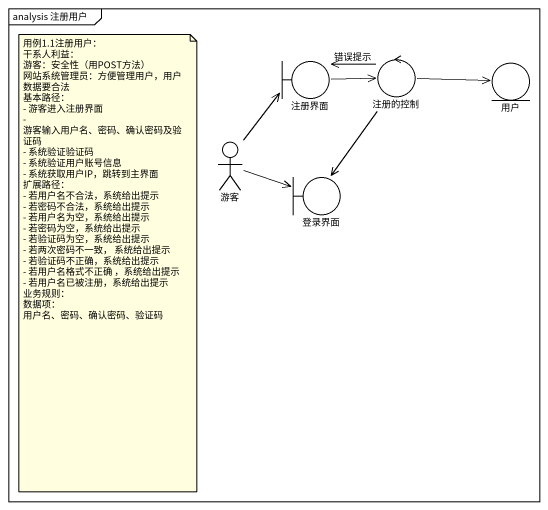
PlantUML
@startuml
mainframe analysis 注册用户
boundary 注册界面
control 注册的控制
entity 用户
actor 游客
boundary 登录界面
注册界面 -right-> 注册的控制
注册的控制 -left-> 注册界面 : 错误提示
注册的控制 -right-> 用户
注册的控制 --> 登录界面
游客 -up-> 注册界面
游客 -right-> 登录界面
note as N1
  用例1.1注册用户：
  干系人利益：
  游客：安全性（用POST方法）
  网站系统管理员：方便管理用户，用户数据要合法
  基本路径：
  - 游客进入注册界面
  - 游客输入用户名、密码、确认密码及验证码
  - 系统验证验证码
  - 系统验证用户账号信息
  - 系统获取用户IP，跳转到主界面
  扩展路径：
  - 若用户名不合法，系统给出提示
  - 若密码不合法，系统给出提示
  - 若用户名为空，系统给出提示
  - 若密码为空，系统给出提示
  - 若验证码为空，系统给出提示
  - 若两次密码不一致， 系统给出提示
  - 若验证码不正确，系统给出提示
  - 若用户名格式不正确 ，系统给出提示
  - 若用户名已被注册，系统给出提示
  业务规则：
  数据项：
  用户名、密码、确认密码、验证码
end note
@enduml
